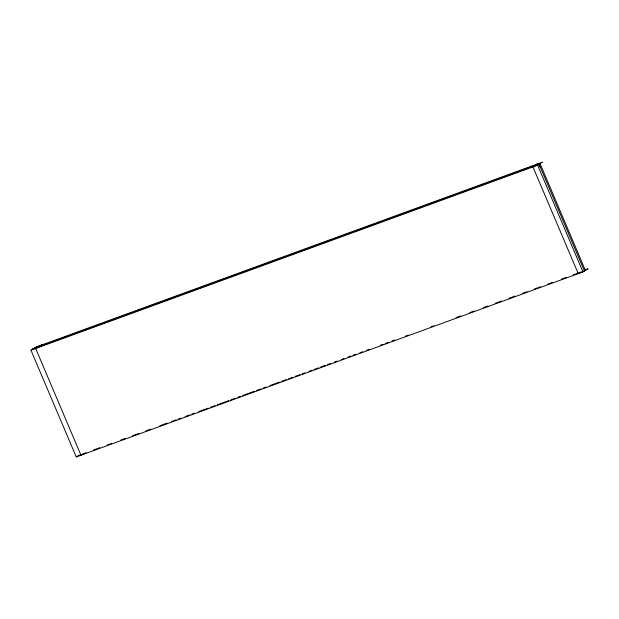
<?xml version="1.0" encoding="UTF-8"?>
<svg xmlns="http://www.w3.org/2000/svg" width="619" height="619" viewBox="0 0 619 619"><rect width="100%" height="100%" fill="white"/><g stroke="black" fill="none" stroke-linecap="round" stroke-linejoin="round"><path stroke-width="0.93" d="M30.95 350.207L36.049 347.089L542.739 162.054L537.648 165.172L30.95 350.207L76.261 456.946L582.951 271.911L588.05 268.793L584.421 270.124M76.261 456.946L77.715 456.056A8.318 0.727 -23 0 1 78.017 455.87M82.884 454.052L80.973 455.22L35.67 348.482L38.216 346.926L535.481 165.335L532.928 166.89L578.239 273.629L580.784 272.074M538.832 164.383L532.363 166.743L535.861 164.608A7.985 0.696 -23 0 1 538.832 164.383L539.961 167.045M83.519 453.665L86.242 452.667M93.508 450.021L99.852 447.699M107.118 445.046L111.652 443.39M120.728 440.078L125.262 438.422M132.52 435.768L138.873 433.447M146.13 430.801L150.672 429.145M159.748 425.826L164.283 424.17M164.569 424.069L167.292 423.071M171.54 421.524L176.082 419.868M178.195 419.094L180.918 418.096M185.151 416.548L189.693 414.892M191.82 414.119L194.544 413.121M198.761 411.581L203.303 409.925M203.628 409.801L208.17 408.145M210.561 407.271L215.095 405.615M217.254 404.826L223.606 402.505M224.171 402.304L228.705 400.648M230.879 399.851L235.413 398.195M237.781 397.328L240.505 396.338M242.687 395.541L249.039 393.22M249.581 393.026L254.115 391.363M256.312 390.566L260.847 388.91M263.191 388.051L265.915 387.061M269.93 385.591L274.472 383.935M274.983 383.741L279.525 382.085M281.746 381.281L286.28 379.617M288.601 378.774L293.135 377.118M295.364 376.306L299.906 374.642M302.211 373.806L304.935 372.808M308.989 371.33L311.713 370.332M314.003 369.497L318.545 367.841M320.797 367.013L325.339 365.357M327.613 364.529L330.337 363.531M334.422 362.038L337.146 361.047M341.231 359.554L343.947 358.563M348.048 357.062L350.772 356.072M353.023 355.244L355.747 354.254M359.856 352.753L362.579 351.754M366.634 350.277L369.357 349.286M380.244 345.309L382.968 344.311M385.289 343.468L388.012 342.469M392.044 340.999L394.767 340.001M405.654 336.032L408.378 335.034M431.064 326.747L433.787 325.756M456.141 317.593L460.683 315.93M469.767 312.618L474.309 310.955M483.393 307.643L487.934 305.979M495.2 303.325L501.552 301.004M508.826 298.35L515.178 296.029M522.451 293.375L526.986 291.719M534.259 289.065L540.611 286.744M547.877 284.09L552.419 282.434M561.503 279.115L566.045 277.459M573.31 274.805L577.852 273.141M78.791 455.661L84.455 453.595M577.674 273.482L584.143 271.114A7.985 0.696 -23 0 0 584.715 270.302M540.008 163.478L585.319 270.217M537.648 165.172L582.951 271.911M78.977 455.391A7.985 0.696 -23 0 1 79.379 455.182M536.008 164.515A8.318 0.727 -23 0 1 539.103 164.283L584.413 271.021A8.318 0.727 -23 0 0 584.576 270.232M32.405 349.317A8.318 0.727 -23 0 1 42.781 344.628M78.752 455.468A8.318 0.727 -23 0 1 79.17 455.244M42.641 344.721L39.144 346.857L32.675 349.217A7.985 0.696 -23 0 1 42.641 344.721"/></g></svg>
